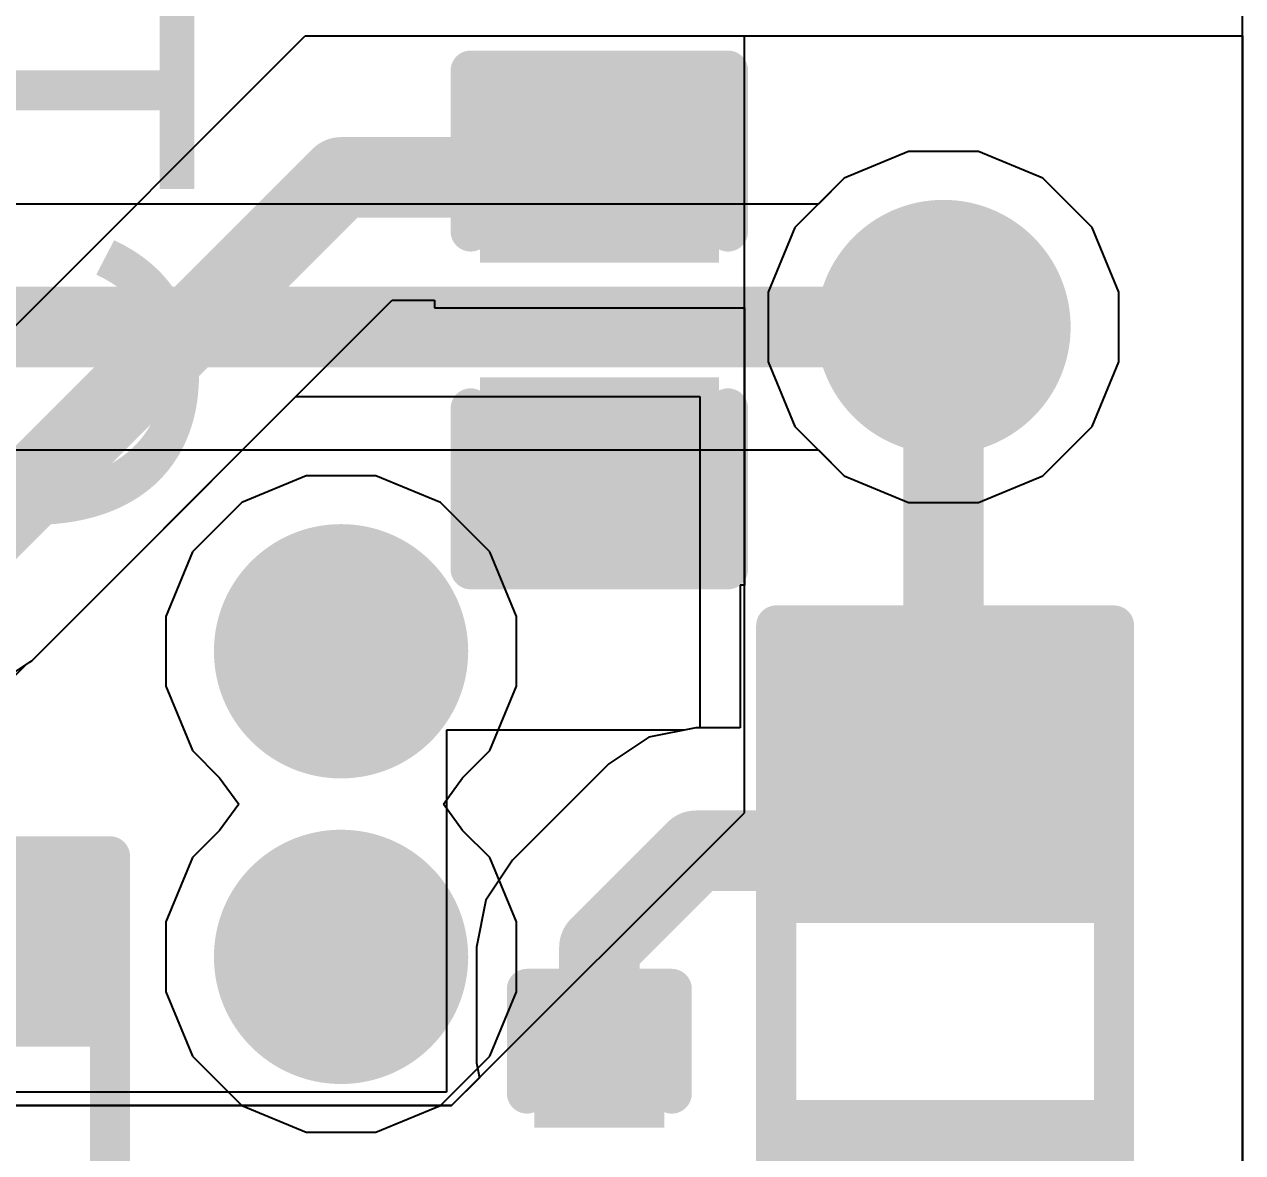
# Model space of a CAD drawing. Header units: inches. Extents: x -7 to 5163, y -3 to 5149.
# Drawn here: x 30.899 to 34.747, y 131.38 to 134.944 of the extents above; entities that cross this region are included whole.
import ezdxf

# ---------------------------------------------------------------- set-up
doc = ezdxf.new("R2010")
doc.units = ezdxf.units.IN
for name, color, linetype in [('Bottom Layer', 5, 'Continuous'), ('Bottom Solder', 6, 'Continuous'), ('Drill Drawing', 1, 'Continuous'), ('GND', 76, 'Continuous'), ('PWR', 16, 'Continuous'), ('Top Layer', 1, 'Continuous'), ('Top Overlay', 2, 'Continuous'), ('Top Paste', 8, 'Continuous'), ('Top Solder', 216, 'Continuous'), ('Via Holes', 16, 'Continuous')]:
    doc.layers.add(name, color=color, linetype=linetype)
doc.styles.add('Arial', font='', dxfattribs={"height": 0.2})
doc.styles.get('Arial').set_extended_font_data('Arial')

# ---------------------------------------------------------------- blocks, each defined once
blk = doc.blocks.new('R___0402_14')
at = {"layer": 'Top Layer'}
for points in [[(-0.6985, -0.3175), (-0.6985, 0.3175), (-0.2413, 0.3175), (-0.2413, -0.3175)], [(0.2413, -0.3175), (0.2413, 0.3175), (0.6985, 0.3175), (0.6985, -0.3175)]]:
    blk.add_hatch(color=1, dxfattribs=at).paths.add_polyline_path(points)
at = {"layer": 'Top Paste'}
for points in [[(-0.6985, -0.3175), (-0.6985, 0.3175), (-0.2413, 0.3175), (-0.2413, -0.3175)], [(0.2413, -0.3175), (0.2413, 0.3175), (0.6985, 0.3175), (0.6985, -0.3175)]]:
    blk.add_hatch(color=8, dxfattribs=at).paths.add_polyline_path(points)
at = {"layer": 'Top Solder'}
for points in [[(-0.7535, -0.3725), (-0.7535, 0.3725), (-0.1863, 0.3725), (-0.1863, -0.3725)], [(0.1863, -0.3725), (0.1863, 0.3725), (0.7535, 0.3725), (0.7535, -0.3725)]]:
    blk.add_hatch(color=216, dxfattribs=at).paths.add_polyline_path(points)
at = {"layer": 'Top Overlay'}
for points in [[(-0.7874, -0.4064, 0.127, 0.127, 0), (-0.7874, 0.4064, 0.127, 0.127, 0)], [(0.7874, 0.4064, 0.127, 0.127, 0), (-0.7874, 0.4064, 0.127, 0.127, 0)], [(0.7874, -0.4064, 0.127, 0.127, 0), (0.7874, 0.4064, 0.127, 0.127, 0)], [(0.7874, -0.4064, 0.127, 0.127, 0), (-0.7874, -0.4064, 0.127, 0.127, 0)], [(0.8128, -0.4318, 0.00323, 0.00323, 0), (-0.8128, -0.4318, 0.00323, 0.00323, 0)]]:
    blk.add_lwpolyline(points, format="xyseb", dxfattribs=at)
for points in [[(-0.8191, 0.4064, 0.0635, 0.0635, 1), (-0.7556, 0.4064, 0.0635, 0.0635, 1)], [(-0.8191, 0.4064, 0.0635, 0.0635, 1), (-0.7556, 0.4064, 0.0635, 0.0635, 1)], [(0.7556, 0.4064, 0.0635, 0.0635, 1), (0.8191, 0.4064, 0.0635, 0.0635, 1)], [(0.7556, 0.4064, 0.0635, 0.0635, 1), (0.8191, 0.4064, 0.0635, 0.0635, 1)], [(-0.8191, -0.4064, 0.0635, 0.0635, 1), (-0.7556, -0.4064, 0.0635, 0.0635, 1)], [(-0.8191, -0.4064, 0.0635, 0.0635, 1), (-0.7556, -0.4064, 0.0635, 0.0635, 1)], [(0.7556, -0.4064, 0.0635, 0.0635, 1), (0.8191, -0.4064, 0.0635, 0.0635, 1)], [(0.7556, -0.4064, 0.0635, 0.0635, 1), (0.8191, -0.4064, 0.0635, 0.0635, 1)], [(-0.8136, -0.4318, 0.00161, 0.00161, 1), (-0.812, -0.4318, 0.00161, 0.00161, 1)], [(0.812, -0.4318, 0.00161, 0.00161, 1), (0.8136, -0.4318, 0.00161, 0.00161, 1)]]:
    blk.add_lwpolyline(points, format="xyseb", close=True, dxfattribs=at)
blk = doc.blocks.new('R___0603_15')
at = {"layer": 'Top Layer'}
for points in [[(-0.381, 0.4445), (-0.381, -0.4445), (-1.143, -0.4445), (-1.143, 0.4445)], [(1.143, 0.4445), (1.143, -0.4445), (0.381, -0.4445), (0.381, 0.4445)]]:
    blk.add_hatch(color=1, dxfattribs=at).paths.add_polyline_path(points)
at = {"layer": 'Top Paste'}
for points in [[(-0.381, 0.4445), (-0.381, -0.4445), (-1.143, -0.4445), (-1.143, 0.4445)], [(1.143, 0.4445), (1.143, -0.4445), (0.381, -0.4445), (0.381, 0.4445)]]:
    blk.add_hatch(color=8, dxfattribs=at).paths.add_polyline_path(points)
at = {"layer": 'Top Solder'}
for points in [[(-0.2794, 0.5461), (-0.2794, -0.5461), (-1.2446, -0.5461), (-1.2446, 0.5461)], [(1.2446, 0.5461), (1.2446, -0.5461), (0.2794, -0.5461), (0.2794, 0.5461)]]:
    blk.add_hatch(color=216, dxfattribs=at).paths.add_polyline_path(points)
at = {"layer": 'Top Overlay'}
for points in [[(-1.2192, 0.5334, 0.127, 0.127, 0), (1.2192, 0.5334, 0.127, 0.127, 0)], [(-1.2192, 0.5334, 0.127, 0.127, 0), (-1.2192, -0.5334, 0.127, 0.127, 0)], [(1.2192, 0.5334, 0.127, 0.127, 0), (1.2192, -0.5334, 0.127, 0.127, 0)], [(-1.2192, -0.5334, 0.127, 0.127, 0), (1.2192, -0.5334, 0.127, 0.127, 0)]]:
    blk.add_lwpolyline(points, format="xyseb", dxfattribs=at)
for points in [[(-1.25095, 0.5334, 0.0635, 0.0635, 1), (-1.18745, 0.5334, 0.0635, 0.0635, 1)], [(-1.25095, 0.5334, 0.0635, 0.0635, 1), (-1.18745, 0.5334, 0.0635, 0.0635, 1)], [(1.18745, 0.5334, 0.0635, 0.0635, 1), (1.25095, 0.5334, 0.0635, 0.0635, 1)], [(1.18745, 0.5334, 0.0635, 0.0635, 1), (1.25095, 0.5334, 0.0635, 0.0635, 1)], [(-1.25095, -0.5334, 0.0635, 0.0635, 1), (-1.18745, -0.5334, 0.0635, 0.0635, 1)], [(-1.25095, -0.5334, 0.0635, 0.0635, 1), (-1.18745, -0.5334, 0.0635, 0.0635, 1)], [(1.18745, -0.5334, 0.0635, 0.0635, 1), (1.25095, -0.5334, 0.0635, 0.0635, 1)], [(1.18745, -0.5334, 0.0635, 0.0635, 1), (1.25095, -0.5334, 0.0635, 0.0635, 1)]]:
    blk.add_lwpolyline(points, format="xyseb", close=True, dxfattribs=at)
blk = doc.blocks.new('C___0402_82')
at = {"layer": 'Top Layer'}
for points in [[(-0.6985, -0.3175), (-0.6985, 0.3175), (-0.2413, 0.3175), (-0.2413, -0.3175)], [(0.2413, -0.3175), (0.2413, 0.3175), (0.6985, 0.3175), (0.6985, -0.3175)]]:
    blk.add_hatch(color=1, dxfattribs=at).paths.add_polyline_path(points)
at = {"layer": 'Top Paste'}
for points in [[(-0.6985, -0.3175), (-0.6985, 0.3175), (-0.2413, 0.3175), (-0.2413, -0.3175)], [(0.2413, -0.3175), (0.2413, 0.3175), (0.6985, 0.3175), (0.6985, -0.3175)]]:
    blk.add_hatch(color=8, dxfattribs=at).paths.add_polyline_path(points)
at = {"layer": 'Top Solder'}
for points in [[(-0.7585, -0.3775), (-0.7585, 0.3775), (-0.1813, 0.3775), (-0.1813, -0.3775)], [(0.1813, -0.3775), (0.1813, 0.3775), (0.7585, 0.3775), (0.7585, -0.3775)]]:
    blk.add_hatch(color=216, dxfattribs=at).paths.add_polyline_path(points)
at = {"layer": 'Top Overlay'}
for points in [[(-0.7874, 0.4064, 0.127, 0.127, 0), (-0.7874, -0.4064, 0.127, 0.127, 0)], [(-0.7874, 0.4064, 0.127, 0.127, 0), (-0.2794, 0.4064, 0.127, 0.127, 0)], [(0.2794, 0.4064, 0.127, 0.127, 0), (0.7874, 0.4064, 0.127, 0.127, 0)], [(0.7874, 0.4064, 0.127, 0.127, 0), (0.7874, -0.4064, 0.127, 0.127, 0)], [(-0.7874, -0.4064, 0.127, 0.127, 0), (-0.2794, -0.4064, 0.127, 0.127, 0)], [(0.2794, -0.4064, 0.127, 0.127, 0), (0.7874, -0.4064, 0.127, 0.127, 0)]]:
    blk.add_lwpolyline(points, format="xyseb", dxfattribs=at)
for points in [[(-0.8191, 0.4064, 0.0635, 0.0635, 1), (-0.7556, 0.4064, 0.0635, 0.0635, 1)], [(-0.8191, 0.4064, 0.0635, 0.0635, 1), (-0.7556, 0.4064, 0.0635, 0.0635, 1)], [(-0.3111, 0.4064, 0.0635, 0.0635, 1), (-0.2477, 0.4064, 0.0635, 0.0635, 1)], [(0.2477, 0.4064, 0.0635, 0.0635, 1), (0.3111, 0.4064, 0.0635, 0.0635, 1)], [(0.7556, 0.4064, 0.0635, 0.0635, 1), (0.8191, 0.4064, 0.0635, 0.0635, 1)], [(0.7556, 0.4064, 0.0635, 0.0635, 1), (0.8191, 0.4064, 0.0635, 0.0635, 1)], [(-0.8191, -0.4064, 0.0635, 0.0635, 1), (-0.7556, -0.4064, 0.0635, 0.0635, 1)], [(-0.8191, -0.4064, 0.0635, 0.0635, 1), (-0.7556, -0.4064, 0.0635, 0.0635, 1)], [(-0.3111, -0.4064, 0.0635, 0.0635, 1), (-0.2477, -0.4064, 0.0635, 0.0635, 1)], [(0.2477, -0.4064, 0.0635, 0.0635, 1), (0.3111, -0.4064, 0.0635, 0.0635, 1)], [(0.7556, -0.4064, 0.0635, 0.0635, 1), (0.8191, -0.4064, 0.0635, 0.0635, 1)], [(0.7556, -0.4064, 0.0635, 0.0635, 1), (0.8191, -0.4064, 0.0635, 0.0635, 1)]]:
    blk.add_lwpolyline(points, format="xyseb", close=True, dxfattribs=at)
blk = doc.blocks.new('CAP_0201_85')
at = {"layer": 'Top Layer'}
for points in [[(-0.45, 0.15), (-0.15, 0.15), (-0.15, -0.15), (-0.45, -0.15)], [(0.15, 0.15), (0.45, 0.15), (0.45, -0.15), (0.15, -0.15)]]:
    blk.add_hatch(color=1, dxfattribs=at).paths.add_polyline_path(points)
at = {"layer": 'Top Paste'}
for points in [[(-0.45, 0.15), (-0.15, 0.15), (-0.15, -0.15), (-0.45, -0.15)], [(0.15, 0.15), (0.45, 0.15), (0.45, -0.15), (0.15, -0.15)]]:
    blk.add_hatch(color=8, dxfattribs=at).paths.add_polyline_path(points)
at = {"layer": 'Top Solder'}
for points in [[(-0.505, 0.205), (-0.095, 0.205), (-0.095, -0.205), (-0.505, -0.205)], [(0.095, 0.205), (0.505, 0.205), (0.505, -0.205), (0.095, -0.205)]]:
    blk.add_hatch(color=216, dxfattribs=at).paths.add_polyline_path(points)
at = {"layer": 'Top Overlay'}
for points in [[(-0.5334, 0.2286, 0.127, 0.127, 0), (-0.5334, -0.2286, 0.127, 0.127, 0)], [(-0.5334, 0.2286, 0.127, 0.127, 0), (-0.2032, 0.2286, 0.127, 0.127, 0)], [(0.2032, 0.2286, 0.127, 0.127, 0), (0.5334, 0.2286, 0.127, 0.127, 0)], [(0.5334, 0.2286, 0.127, 0.127, 0), (0.5334, -0.2286, 0.127, 0.127, 0)], [(-0.5334, -0.2286, 0.127, 0.127, 0), (-0.2032, -0.2286, 0.127, 0.127, 0)], [(0.2032, -0.2286, 0.127, 0.127, 0), (0.5334, -0.2286, 0.127, 0.127, 0)]]:
    blk.add_lwpolyline(points, format="xyseb", dxfattribs=at)
for points in [[(-0.5651, 0.2286, 0.0635, 0.0635, 1), (-0.5016, 0.2286, 0.0635, 0.0635, 1)], [(-0.5651, 0.2286, 0.0635, 0.0635, 1), (-0.5016, 0.2286, 0.0635, 0.0635, 1)], [(-0.2349, 0.2286, 0.0635, 0.0635, 1), (-0.1714, 0.2286, 0.0635, 0.0635, 1)], [(0.1714, 0.2286, 0.0635, 0.0635, 1), (0.2349, 0.2286, 0.0635, 0.0635, 1)], [(0.5016, 0.2286, 0.0635, 0.0635, 1), (0.5651, 0.2286, 0.0635, 0.0635, 1)], [(0.5016, 0.2286, 0.0635, 0.0635, 1), (0.5651, 0.2286, 0.0635, 0.0635, 1)], [(-0.5651, -0.2286, 0.0635, 0.0635, 1), (-0.5016, -0.2286, 0.0635, 0.0635, 1)], [(-0.5651, -0.2286, 0.0635, 0.0635, 1), (-0.5016, -0.2286, 0.0635, 0.0635, 1)], [(-0.2349, -0.2286, 0.0635, 0.0635, 1), (-0.1714, -0.2286, 0.0635, 0.0635, 1)], [(0.1714, -0.2286, 0.0635, 0.0635, 1), (0.2349, -0.2286, 0.0635, 0.0635, 1)], [(0.5016, -0.2286, 0.0635, 0.0635, 1), (0.5651, -0.2286, 0.0635, 0.0635, 1)], [(0.5016, -0.2286, 0.0635, 0.0635, 1), (0.5651, -0.2286, 0.0635, 0.0635, 1)]]:
    blk.add_lwpolyline(points, format="xyseb", close=True, dxfattribs=at)

msp = doc.modelspace()

# ---------------------------------------------------------------- hatches: boundary and pattern name
at = {"layer": 'Bottom Layer'}
h = msp.add_hatch(color=5, dxfattribs=at)
edge = h.paths.add_edge_path()
edge.add_arc((33.8023, 133.9881), 0.3, 0, 360)
h = msp.add_hatch(color=5, dxfattribs=at)
edge = h.paths.add_edge_path()
edge.add_arc((31.8993, 132.9639), 0.3, 0, 360)
h = msp.add_hatch(color=5, dxfattribs=at)
edge = h.paths.add_edge_path()
edge.add_arc((31.8993, 131.9987), 0.3, 0, 360)
at = {"layer": 'Bottom Solder'}
h = msp.add_hatch(color=6, dxfattribs=at)
edge = h.paths.add_edge_path()
edge.add_arc((33.8023, 133.9881), 0.4016, 0, 360)
h = msp.add_hatch(color=6, dxfattribs=at)
edge = h.paths.add_edge_path()
edge.add_arc((31.8993, 132.9639), 0.4016, 0, 360)
h = msp.add_hatch(color=6, dxfattribs=at)
edge = h.paths.add_edge_path()
edge.add_arc((31.8993, 131.9987), 0.4016, 0, 360)
at = {"layer": 'GND'}
h = msp.add_hatch(color=76, dxfattribs=at)
edge = h.paths.add_edge_path()
edge.add_arc((33.8023, 133.9881), 0.3, 0, 360)
h = msp.add_hatch(color=76, dxfattribs=at)
edge = h.paths.add_edge_path()
edge.add_arc((31.8993, 132.9639), 0.3, 0, 360)
h = msp.add_hatch(color=76, dxfattribs=at)
edge = h.paths.add_edge_path()
edge.add_arc((31.8993, 131.9987), 0.3, 0, 360)
at = {"layer": 'PWR'}
h = msp.add_hatch(color=16, dxfattribs=at)
edge = h.paths.add_edge_path()
edge.add_arc((33.8023, 133.9881), 0.3, 0, 360)
h = msp.add_hatch(color=16, dxfattribs=at)
edge = h.paths.add_edge_path()
edge.add_arc((31.8993, 132.9639), 0.3, 0, 360)
h = msp.add_hatch(color=16, dxfattribs=at)
edge = h.paths.add_edge_path()
edge.add_arc((31.8993, 131.9987), 0.3, 0, 360)
at = {"layer": 'Top Layer'}
h = msp.add_hatch(color=1, dxfattribs=at)
edge = h.paths.add_edge_path()
edge.add_arc((33.8023, 133.9881), 0.3, 0, 360)
h = msp.add_hatch(color=1, dxfattribs=at)
edge = h.paths.add_edge_path()
edge.add_arc((31.8993, 132.9639), 0.3, 0, 360)
h = msp.add_hatch(color=1, dxfattribs=at)
edge = h.paths.add_edge_path()
edge.add_arc((31.8993, 131.9987), 0.3, 0, 360)
at = {"layer": 'Top Solder'}
h = msp.add_hatch(color=216, dxfattribs=at)
edge = h.paths.add_edge_path()
edge.add_arc((33.8023, 133.9881), 0.4016, 0, 360)
h = msp.add_hatch(color=216, dxfattribs=at)
edge = h.paths.add_edge_path()
edge.add_arc((31.8993, 132.9639), 0.4016, 0, 360)
h = msp.add_hatch(color=216, dxfattribs=at)
edge = h.paths.add_edge_path()
edge.add_arc((31.8993, 131.9987), 0.4016, 0, 360)
at = {"layer": 'Via Holes'}
h = msp.add_hatch(color=7, dxfattribs=at)
edge = h.paths.add_edge_path()
edge.add_arc((33.8023, 133.9881), 0.15, 0, 360)
h = msp.add_hatch(color=7, dxfattribs=at)
edge = h.paths.add_edge_path()
edge.add_arc((31.8993, 132.9639), 0.15, 0, 360)
h = msp.add_hatch(color=7, dxfattribs=at)
edge = h.paths.add_edge_path()
edge.add_arc((31.8993, 131.9987), 0.15, 0, 360)

# ---------------------------------------------------------------- linework, layer by layer
at = {"layer": 'Bottom Layer'}
for p, q in [((33.6921, 134.5421), (33.4885, 134.4578)), ((33.9125, 134.5421), (33.6921, 134.5421)), ((34.1161, 134.4578), (33.9125, 134.5421)), ((33.4885, 134.4578), (33.4073, 134.3766)), ((34.272, 134.3019), (34.1161, 134.4578)), ((33.4073, 134.3766), (29.0122, 134.3766)), ((34.3563, 134.0983), (34.272, 134.3019)), ((34.3563, 133.8779), (34.3563, 134.0983)), ((34.272, 133.6743), (34.3563, 133.8779)), ((34.1161, 133.5185), (34.272, 133.6743)), ((28.8513, 133.5997), (33.4073, 133.5997)), ((33.4073, 133.5997), (33.4885, 133.5185)), ((33.4885, 133.5185), (33.6921, 133.4341)), ((33.9125, 133.4341), (34.1161, 133.5185)), ((33.6921, 133.4341), (33.9125, 133.4341))]:
    msp.add_line(p, q, dxfattribs=at)
msp.add_lwpolyline([(28.8513, 133.9881, 0.254, 0.254, 0), (33.8023, 133.9881, 0.254, 0.254, 0)], format="xyseb", dxfattribs=at)
msp.add_lwpolyline([(33.7388, 133.9881, 0.127, 0.127, 1), (33.8658, 133.9881, 0.127, 0.127, 1)], format="xyseb", close=True, dxfattribs=at)
at = {"layer": 'Drill Drawing'}
for points in [[(33.6753, 134.1151, 0.0508, 0.0508, 0), (33.6753, 134.2421, 0.0508, 0.0508, 0)], [(33.6753, 134.2421, 0.0508, 0.0508, 0), (33.9293, 134.2421, 0.0508, 0.0508, 0)], [(33.9293, 134.1151, 0.0508, 0.0508, 0), (33.9293, 134.2421, 0.0508, 0.0508, 0)], [(33.7261, 134.0643, 0.0508, 0.0508, 0), (33.7261, 134.1405, 0.0508, 0.0508, 0)], [(33.7261, 134.1405, 0.0508, 0.0508, 0), (33.8785, 134.1405, 0.0508, 0.0508, 0)], [(33.8785, 134.0643, 0.0508, 0.0508, 0), (33.8785, 134.1405, 0.0508, 0.0508, 0)], [(33.5483, 133.8611, 0.0508, 0.0508, 0), (33.5483, 134.1151, 0.0508, 0.0508, 0)], [(33.5483, 134.1151, 0.0508, 0.0508, 0), (33.6753, 134.1151, 0.0508, 0.0508, 0)], [(33.9293, 134.1151, 0.0508, 0.0508, 0), (34.0563, 134.1151, 0.0508, 0.0508, 0)], [(34.0563, 133.8611, 0.0508, 0.0508, 0), (34.0563, 134.1151, 0.0508, 0.0508, 0)], [(33.6499, 133.9119, 0.0508, 0.0508, 0), (33.6499, 134.0643, 0.0508, 0.0508, 0)], [(33.6499, 134.0643, 0.0508, 0.0508, 0), (33.7261, 134.0643, 0.0508, 0.0508, 0)], [(33.8785, 134.0643, 0.0508, 0.0508, 0), (33.9547, 134.0643, 0.0508, 0.0508, 0)], [(33.9547, 133.9119, 0.0508, 0.0508, 0), (33.9547, 134.0643, 0.0508, 0.0508, 0)], [(33.6499, 133.9119, 0.0508, 0.0508, 0), (33.7261, 133.9119, 0.0508, 0.0508, 0)], [(33.7261, 133.8357, 0.0508, 0.0508, 0), (33.7261, 133.9119, 0.0508, 0.0508, 0)], [(33.8785, 133.9119, 0.0508, 0.0508, 0), (33.9547, 133.9119, 0.0508, 0.0508, 0)], [(33.8785, 133.8357, 0.0508, 0.0508, 0), (33.8785, 133.9119, 0.0508, 0.0508, 0)], [(33.5483, 133.8611, 0.0508, 0.0508, 0), (33.6753, 133.8611, 0.0508, 0.0508, 0)], [(33.6753, 133.7341, 0.0508, 0.0508, 0), (33.6753, 133.8611, 0.0508, 0.0508, 0)], [(33.9293, 133.8611, 0.0508, 0.0508, 0), (34.0563, 133.8611, 0.0508, 0.0508, 0)], [(33.9293, 133.7341, 0.0508, 0.0508, 0), (33.9293, 133.8611, 0.0508, 0.0508, 0)], [(33.7261, 133.8357, 0.0508, 0.0508, 0), (33.8785, 133.8357, 0.0508, 0.0508, 0)], [(33.6753, 133.7341, 0.0508, 0.0508, 0), (33.9293, 133.7341, 0.0508, 0.0508, 0)], [(31.7723, 133.0909, 0.0508, 0.0508, 0), (31.7723, 133.2179, 0.0508, 0.0508, 0)], [(31.7723, 133.2179, 0.0508, 0.0508, 0), (32.0263, 133.2179, 0.0508, 0.0508, 0)], [(32.0263, 133.0909, 0.0508, 0.0508, 0), (32.0263, 133.2179, 0.0508, 0.0508, 0)], [(31.6453, 132.8369, 0.0508, 0.0508, 0), (31.6453, 133.0909, 0.0508, 0.0508, 0)], [(31.6453, 133.0909, 0.0508, 0.0508, 0), (31.7723, 133.0909, 0.0508, 0.0508, 0)], [(31.8231, 133.0401, 0.0508, 0.0508, 0), (31.8231, 133.1163, 0.0508, 0.0508, 0)], [(31.8231, 133.1163, 0.0508, 0.0508, 0), (31.9755, 133.1163, 0.0508, 0.0508, 0)], [(31.9755, 133.0401, 0.0508, 0.0508, 0), (31.9755, 133.1163, 0.0508, 0.0508, 0)], [(32.0263, 133.0909, 0.0508, 0.0508, 0), (32.1533, 133.0909, 0.0508, 0.0508, 0)], [(32.1533, 132.8369, 0.0508, 0.0508, 0), (32.1533, 133.0909, 0.0508, 0.0508, 0)], [(31.7469, 132.8877, 0.0508, 0.0508, 0), (31.7469, 133.0401, 0.0508, 0.0508, 0)], [(31.7469, 133.0401, 0.0508, 0.0508, 0), (31.8231, 133.0401, 0.0508, 0.0508, 0)], [(31.9755, 133.0401, 0.0508, 0.0508, 0), (32.0517, 133.0401, 0.0508, 0.0508, 0)], [(32.0517, 132.8877, 0.0508, 0.0508, 0), (32.0517, 133.0401, 0.0508, 0.0508, 0)], [(31.7469, 132.8877, 0.0508, 0.0508, 0), (31.8231, 132.8877, 0.0508, 0.0508, 0)], [(31.8231, 132.8115, 0.0508, 0.0508, 0), (31.8231, 132.8877, 0.0508, 0.0508, 0)], [(31.9755, 132.8877, 0.0508, 0.0508, 0), (32.0517, 132.8877, 0.0508, 0.0508, 0)], [(31.9755, 132.8115, 0.0508, 0.0508, 0), (31.9755, 132.8877, 0.0508, 0.0508, 0)], [(31.6453, 132.8369, 0.0508, 0.0508, 0), (31.7723, 132.8369, 0.0508, 0.0508, 0)], [(31.7723, 132.7099, 0.0508, 0.0508, 0), (31.7723, 132.8369, 0.0508, 0.0508, 0)], [(32.0263, 132.8369, 0.0508, 0.0508, 0), (32.1533, 132.8369, 0.0508, 0.0508, 0)], [(32.0263, 132.7099, 0.0508, 0.0508, 0), (32.0263, 132.8369, 0.0508, 0.0508, 0)], [(31.8231, 132.8115, 0.0508, 0.0508, 0), (31.9755, 132.8115, 0.0508, 0.0508, 0)], [(31.7723, 132.7099, 0.0508, 0.0508, 0), (32.0263, 132.7099, 0.0508, 0.0508, 0)], [(31.7723, 132.1257, 0.0508, 0.0508, 0), (31.7723, 132.2527, 0.0508, 0.0508, 0)], [(31.7723, 132.2527, 0.0508, 0.0508, 0), (32.0263, 132.2527, 0.0508, 0.0508, 0)], [(32.0263, 132.1257, 0.0508, 0.0508, 0), (32.0263, 132.2527, 0.0508, 0.0508, 0)], [(31.6453, 131.8717, 0.0508, 0.0508, 0), (31.6453, 132.1257, 0.0508, 0.0508, 0)], [(31.6453, 132.1257, 0.0508, 0.0508, 0), (31.7723, 132.1257, 0.0508, 0.0508, 0)], [(31.8231, 132.0749, 0.0508, 0.0508, 0), (31.8231, 132.1511, 0.0508, 0.0508, 0)], [(31.8231, 132.1511, 0.0508, 0.0508, 0), (31.9755, 132.1511, 0.0508, 0.0508, 0)], [(31.9755, 132.0749, 0.0508, 0.0508, 0), (31.9755, 132.1511, 0.0508, 0.0508, 0)], [(32.0263, 132.1257, 0.0508, 0.0508, 0), (32.1533, 132.1257, 0.0508, 0.0508, 0)], [(32.1533, 131.8717, 0.0508, 0.0508, 0), (32.1533, 132.1257, 0.0508, 0.0508, 0)], [(31.7469, 131.9225, 0.0508, 0.0508, 0), (31.7469, 132.0749, 0.0508, 0.0508, 0)], [(31.7469, 132.0749, 0.0508, 0.0508, 0), (31.8231, 132.0749, 0.0508, 0.0508, 0)], [(31.9755, 132.0749, 0.0508, 0.0508, 0), (32.0517, 132.0749, 0.0508, 0.0508, 0)], [(32.0517, 131.9225, 0.0508, 0.0508, 0), (32.0517, 132.0749, 0.0508, 0.0508, 0)], [(31.7469, 131.9225, 0.0508, 0.0508, 0), (31.8231, 131.9225, 0.0508, 0.0508, 0)], [(31.8231, 131.8463, 0.0508, 0.0508, 0), (31.8231, 131.9225, 0.0508, 0.0508, 0)], [(31.9755, 131.9225, 0.0508, 0.0508, 0), (32.0517, 131.9225, 0.0508, 0.0508, 0)], [(31.9755, 131.8463, 0.0508, 0.0508, 0), (31.9755, 131.9225, 0.0508, 0.0508, 0)], [(31.6453, 131.8717, 0.0508, 0.0508, 0), (31.7723, 131.8717, 0.0508, 0.0508, 0)], [(31.7723, 131.7447, 0.0508, 0.0508, 0), (31.7723, 131.8717, 0.0508, 0.0508, 0)], [(32.0263, 131.8717, 0.0508, 0.0508, 0), (32.1533, 131.8717, 0.0508, 0.0508, 0)], [(32.0263, 131.7447, 0.0508, 0.0508, 0), (32.0263, 131.8717, 0.0508, 0.0508, 0)], [(31.8231, 131.8463, 0.0508, 0.0508, 0), (31.9755, 131.8463, 0.0508, 0.0508, 0)], [(31.7723, 131.7447, 0.0508, 0.0508, 0), (32.0263, 131.7447, 0.0508, 0.0508, 0)]]:
    msp.add_lwpolyline(points, format="xyseb", dxfattribs=at)
for points in [[(33.6626, 134.2421, 0.0254, 0.0254, 1), (33.688, 134.2421, 0.0254, 0.0254, 1)], [(33.6626, 134.2421, 0.0254, 0.0254, 1), (33.688, 134.2421, 0.0254, 0.0254, 1)], [(33.9166, 134.2421, 0.0254, 0.0254, 1), (33.942, 134.2421, 0.0254, 0.0254, 1)], [(33.9166, 134.2421, 0.0254, 0.0254, 1), (33.942, 134.2421, 0.0254, 0.0254, 1)], [(33.7134, 134.1405, 0.0254, 0.0254, 1), (33.7388, 134.1405, 0.0254, 0.0254, 1)], [(33.7134, 134.1405, 0.0254, 0.0254, 1), (33.7388, 134.1405, 0.0254, 0.0254, 1)], [(33.8658, 134.1405, 0.0254, 0.0254, 1), (33.8912, 134.1405, 0.0254, 0.0254, 1)], [(33.8658, 134.1405, 0.0254, 0.0254, 1), (33.8912, 134.1405, 0.0254, 0.0254, 1)], [(33.5356, 134.1151, 0.0254, 0.0254, 1), (33.561, 134.1151, 0.0254, 0.0254, 1)], [(33.5356, 134.1151, 0.0254, 0.0254, 1), (33.561, 134.1151, 0.0254, 0.0254, 1)], [(33.6626, 134.1151, 0.0254, 0.0254, 1), (33.688, 134.1151, 0.0254, 0.0254, 1)], [(33.6626, 134.1151, 0.0254, 0.0254, 1), (33.688, 134.1151, 0.0254, 0.0254, 1)], [(33.9166, 134.1151, 0.0254, 0.0254, 1), (33.942, 134.1151, 0.0254, 0.0254, 1)], [(33.9166, 134.1151, 0.0254, 0.0254, 1), (33.942, 134.1151, 0.0254, 0.0254, 1)], [(34.0436, 134.1151, 0.0254, 0.0254, 1), (34.069, 134.1151, 0.0254, 0.0254, 1)], [(34.0436, 134.1151, 0.0254, 0.0254, 1), (34.069, 134.1151, 0.0254, 0.0254, 1)], [(33.6372, 134.0643, 0.0254, 0.0254, 1), (33.6626, 134.0643, 0.0254, 0.0254, 1)], [(33.6372, 134.0643, 0.0254, 0.0254, 1), (33.6626, 134.0643, 0.0254, 0.0254, 1)], [(33.7134, 134.0643, 0.0254, 0.0254, 1), (33.7388, 134.0643, 0.0254, 0.0254, 1)], [(33.7134, 134.0643, 0.0254, 0.0254, 1), (33.7388, 134.0643, 0.0254, 0.0254, 1)], [(33.8658, 134.0643, 0.0254, 0.0254, 1), (33.8912, 134.0643, 0.0254, 0.0254, 1)], [(33.8658, 134.0643, 0.0254, 0.0254, 1), (33.8912, 134.0643, 0.0254, 0.0254, 1)], [(33.942, 134.0643, 0.0254, 0.0254, 1), (33.9674, 134.0643, 0.0254, 0.0254, 1)], [(33.942, 134.0643, 0.0254, 0.0254, 1), (33.9674, 134.0643, 0.0254, 0.0254, 1)], [(33.6372, 133.9119, 0.0254, 0.0254, 1), (33.6626, 133.9119, 0.0254, 0.0254, 1)], [(33.6372, 133.9119, 0.0254, 0.0254, 1), (33.6626, 133.9119, 0.0254, 0.0254, 1)], [(33.7134, 133.9119, 0.0254, 0.0254, 1), (33.7388, 133.9119, 0.0254, 0.0254, 1)], [(33.7134, 133.9119, 0.0254, 0.0254, 1), (33.7388, 133.9119, 0.0254, 0.0254, 1)], [(33.8658, 133.9119, 0.0254, 0.0254, 1), (33.8912, 133.9119, 0.0254, 0.0254, 1)], [(33.8658, 133.9119, 0.0254, 0.0254, 1), (33.8912, 133.9119, 0.0254, 0.0254, 1)], [(33.942, 133.9119, 0.0254, 0.0254, 1), (33.9674, 133.9119, 0.0254, 0.0254, 1)], [(33.942, 133.9119, 0.0254, 0.0254, 1), (33.9674, 133.9119, 0.0254, 0.0254, 1)], [(33.5356, 133.8611, 0.0254, 0.0254, 1), (33.561, 133.8611, 0.0254, 0.0254, 1)], [(33.5356, 133.8611, 0.0254, 0.0254, 1), (33.561, 133.8611, 0.0254, 0.0254, 1)], [(33.6626, 133.8611, 0.0254, 0.0254, 1), (33.688, 133.8611, 0.0254, 0.0254, 1)], [(33.6626, 133.8611, 0.0254, 0.0254, 1), (33.688, 133.8611, 0.0254, 0.0254, 1)], [(33.9166, 133.8611, 0.0254, 0.0254, 1), (33.942, 133.8611, 0.0254, 0.0254, 1)], [(33.9166, 133.8611, 0.0254, 0.0254, 1), (33.942, 133.8611, 0.0254, 0.0254, 1)], [(34.0436, 133.8611, 0.0254, 0.0254, 1), (34.069, 133.8611, 0.0254, 0.0254, 1)], [(34.0436, 133.8611, 0.0254, 0.0254, 1), (34.069, 133.8611, 0.0254, 0.0254, 1)], [(33.7134, 133.8357, 0.0254, 0.0254, 1), (33.7388, 133.8357, 0.0254, 0.0254, 1)], [(33.7134, 133.8357, 0.0254, 0.0254, 1), (33.7388, 133.8357, 0.0254, 0.0254, 1)], [(33.8658, 133.8357, 0.0254, 0.0254, 1), (33.8912, 133.8357, 0.0254, 0.0254, 1)], [(33.8658, 133.8357, 0.0254, 0.0254, 1), (33.8912, 133.8357, 0.0254, 0.0254, 1)], [(33.6626, 133.7341, 0.0254, 0.0254, 1), (33.688, 133.7341, 0.0254, 0.0254, 1)], [(33.6626, 133.7341, 0.0254, 0.0254, 1), (33.688, 133.7341, 0.0254, 0.0254, 1)], [(33.9166, 133.7341, 0.0254, 0.0254, 1), (33.942, 133.7341, 0.0254, 0.0254, 1)], [(33.9166, 133.7341, 0.0254, 0.0254, 1), (33.942, 133.7341, 0.0254, 0.0254, 1)], [(31.7596, 133.2179, 0.0254, 0.0254, 1), (31.785, 133.2179, 0.0254, 0.0254, 1)], [(31.7596, 133.2179, 0.0254, 0.0254, 1), (31.785, 133.2179, 0.0254, 0.0254, 1)], [(32.0136, 133.2179, 0.0254, 0.0254, 1), (32.039, 133.2179, 0.0254, 0.0254, 1)], [(32.0136, 133.2179, 0.0254, 0.0254, 1), (32.039, 133.2179, 0.0254, 0.0254, 1)], [(31.6326, 133.0909, 0.0254, 0.0254, 1), (31.658, 133.0909, 0.0254, 0.0254, 1)], [(31.6326, 133.0909, 0.0254, 0.0254, 1), (31.658, 133.0909, 0.0254, 0.0254, 1)], [(31.7596, 133.0909, 0.0254, 0.0254, 1), (31.785, 133.0909, 0.0254, 0.0254, 1)], [(31.7596, 133.0909, 0.0254, 0.0254, 1), (31.785, 133.0909, 0.0254, 0.0254, 1)], [(31.8104, 133.1163, 0.0254, 0.0254, 1), (31.8358, 133.1163, 0.0254, 0.0254, 1)], [(31.8104, 133.1163, 0.0254, 0.0254, 1), (31.8358, 133.1163, 0.0254, 0.0254, 1)], [(31.9628, 133.1163, 0.0254, 0.0254, 1), (31.9882, 133.1163, 0.0254, 0.0254, 1)], [(31.9628, 133.1163, 0.0254, 0.0254, 1), (31.9882, 133.1163, 0.0254, 0.0254, 1)], [(32.0136, 133.0909, 0.0254, 0.0254, 1), (32.039, 133.0909, 0.0254, 0.0254, 1)], [(32.0136, 133.0909, 0.0254, 0.0254, 1), (32.039, 133.0909, 0.0254, 0.0254, 1)], [(32.1406, 133.0909, 0.0254, 0.0254, 1), (32.166, 133.0909, 0.0254, 0.0254, 1)], [(32.1406, 133.0909, 0.0254, 0.0254, 1), (32.166, 133.0909, 0.0254, 0.0254, 1)], [(31.7342, 133.0401, 0.0254, 0.0254, 1), (31.7596, 133.0401, 0.0254, 0.0254, 1)], [(31.7342, 133.0401, 0.0254, 0.0254, 1), (31.7596, 133.0401, 0.0254, 0.0254, 1)], [(31.8104, 133.0401, 0.0254, 0.0254, 1), (31.8358, 133.0401, 0.0254, 0.0254, 1)], [(31.8104, 133.0401, 0.0254, 0.0254, 1), (31.8358, 133.0401, 0.0254, 0.0254, 1)], [(31.9628, 133.0401, 0.0254, 0.0254, 1), (31.9882, 133.0401, 0.0254, 0.0254, 1)], [(31.9628, 133.0401, 0.0254, 0.0254, 1), (31.9882, 133.0401, 0.0254, 0.0254, 1)], [(32.039, 133.0401, 0.0254, 0.0254, 1), (32.0644, 133.0401, 0.0254, 0.0254, 1)], [(32.039, 133.0401, 0.0254, 0.0254, 1), (32.0644, 133.0401, 0.0254, 0.0254, 1)], [(31.7342, 132.8877, 0.0254, 0.0254, 1), (31.7596, 132.8877, 0.0254, 0.0254, 1)], [(31.7342, 132.8877, 0.0254, 0.0254, 1), (31.7596, 132.8877, 0.0254, 0.0254, 1)], [(31.8104, 132.8877, 0.0254, 0.0254, 1), (31.8358, 132.8877, 0.0254, 0.0254, 1)], [(31.8104, 132.8877, 0.0254, 0.0254, 1), (31.8358, 132.8877, 0.0254, 0.0254, 1)], [(31.9628, 132.8877, 0.0254, 0.0254, 1), (31.9882, 132.8877, 0.0254, 0.0254, 1)], [(31.9628, 132.8877, 0.0254, 0.0254, 1), (31.9882, 132.8877, 0.0254, 0.0254, 1)], [(32.039, 132.8877, 0.0254, 0.0254, 1), (32.0644, 132.8877, 0.0254, 0.0254, 1)], [(32.039, 132.8877, 0.0254, 0.0254, 1), (32.0644, 132.8877, 0.0254, 0.0254, 1)], [(31.6326, 132.8369, 0.0254, 0.0254, 1), (31.658, 132.8369, 0.0254, 0.0254, 1)], [(31.6326, 132.8369, 0.0254, 0.0254, 1), (31.658, 132.8369, 0.0254, 0.0254, 1)], [(31.7596, 132.8369, 0.0254, 0.0254, 1), (31.785, 132.8369, 0.0254, 0.0254, 1)], [(31.7596, 132.8369, 0.0254, 0.0254, 1), (31.785, 132.8369, 0.0254, 0.0254, 1)], [(32.0136, 132.8369, 0.0254, 0.0254, 1), (32.039, 132.8369, 0.0254, 0.0254, 1)], [(32.0136, 132.8369, 0.0254, 0.0254, 1), (32.039, 132.8369, 0.0254, 0.0254, 1)], [(32.1406, 132.8369, 0.0254, 0.0254, 1), (32.166, 132.8369, 0.0254, 0.0254, 1)], [(32.1406, 132.8369, 0.0254, 0.0254, 1), (32.166, 132.8369, 0.0254, 0.0254, 1)], [(31.8104, 132.8115, 0.0254, 0.0254, 1), (31.8358, 132.8115, 0.0254, 0.0254, 1)], [(31.8104, 132.8115, 0.0254, 0.0254, 1), (31.8358, 132.8115, 0.0254, 0.0254, 1)], [(31.9628, 132.8115, 0.0254, 0.0254, 1), (31.9882, 132.8115, 0.0254, 0.0254, 1)], [(31.9628, 132.8115, 0.0254, 0.0254, 1), (31.9882, 132.8115, 0.0254, 0.0254, 1)], [(31.7596, 132.7099, 0.0254, 0.0254, 1), (31.785, 132.7099, 0.0254, 0.0254, 1)], [(31.7596, 132.7099, 0.0254, 0.0254, 1), (31.785, 132.7099, 0.0254, 0.0254, 1)], [(32.0136, 132.7099, 0.0254, 0.0254, 1), (32.039, 132.7099, 0.0254, 0.0254, 1)], [(32.0136, 132.7099, 0.0254, 0.0254, 1), (32.039, 132.7099, 0.0254, 0.0254, 1)], [(31.7596, 132.2527, 0.0254, 0.0254, 1), (31.785, 132.2527, 0.0254, 0.0254, 1)], [(31.7596, 132.2527, 0.0254, 0.0254, 1), (31.785, 132.2527, 0.0254, 0.0254, 1)], [(32.0136, 132.2527, 0.0254, 0.0254, 1), (32.039, 132.2527, 0.0254, 0.0254, 1)], [(32.0136, 132.2527, 0.0254, 0.0254, 1), (32.039, 132.2527, 0.0254, 0.0254, 1)], [(31.6326, 132.1257, 0.0254, 0.0254, 1), (31.658, 132.1257, 0.0254, 0.0254, 1)], [(31.6326, 132.1257, 0.0254, 0.0254, 1), (31.658, 132.1257, 0.0254, 0.0254, 1)], [(31.7596, 132.1257, 0.0254, 0.0254, 1), (31.785, 132.1257, 0.0254, 0.0254, 1)], [(31.7596, 132.1257, 0.0254, 0.0254, 1), (31.785, 132.1257, 0.0254, 0.0254, 1)], [(31.8104, 132.1511, 0.0254, 0.0254, 1), (31.8358, 132.1511, 0.0254, 0.0254, 1)], [(31.8104, 132.1511, 0.0254, 0.0254, 1), (31.8358, 132.1511, 0.0254, 0.0254, 1)], [(31.9628, 132.1511, 0.0254, 0.0254, 1), (31.9882, 132.1511, 0.0254, 0.0254, 1)], [(31.9628, 132.1511, 0.0254, 0.0254, 1), (31.9882, 132.1511, 0.0254, 0.0254, 1)], [(32.0136, 132.1257, 0.0254, 0.0254, 1), (32.039, 132.1257, 0.0254, 0.0254, 1)], [(32.0136, 132.1257, 0.0254, 0.0254, 1), (32.039, 132.1257, 0.0254, 0.0254, 1)], [(32.1406, 132.1257, 0.0254, 0.0254, 1), (32.166, 132.1257, 0.0254, 0.0254, 1)], [(32.1406, 132.1257, 0.0254, 0.0254, 1), (32.166, 132.1257, 0.0254, 0.0254, 1)], [(31.7342, 132.0749, 0.0254, 0.0254, 1), (31.7596, 132.0749, 0.0254, 0.0254, 1)], [(31.7342, 132.0749, 0.0254, 0.0254, 1), (31.7596, 132.0749, 0.0254, 0.0254, 1)], [(31.8104, 132.0749, 0.0254, 0.0254, 1), (31.8358, 132.0749, 0.0254, 0.0254, 1)], [(31.8104, 132.0749, 0.0254, 0.0254, 1), (31.8358, 132.0749, 0.0254, 0.0254, 1)], [(31.9628, 132.0749, 0.0254, 0.0254, 1), (31.9882, 132.0749, 0.0254, 0.0254, 1)], [(31.9628, 132.0749, 0.0254, 0.0254, 1), (31.9882, 132.0749, 0.0254, 0.0254, 1)], [(32.039, 132.0749, 0.0254, 0.0254, 1), (32.0644, 132.0749, 0.0254, 0.0254, 1)], [(32.039, 132.0749, 0.0254, 0.0254, 1), (32.0644, 132.0749, 0.0254, 0.0254, 1)], [(31.7342, 131.9225, 0.0254, 0.0254, 1), (31.7596, 131.9225, 0.0254, 0.0254, 1)], [(31.7342, 131.9225, 0.0254, 0.0254, 1), (31.7596, 131.9225, 0.0254, 0.0254, 1)], [(31.8104, 131.9225, 0.0254, 0.0254, 1), (31.8358, 131.9225, 0.0254, 0.0254, 1)], [(31.8104, 131.9225, 0.0254, 0.0254, 1), (31.8358, 131.9225, 0.0254, 0.0254, 1)], [(31.9628, 131.9225, 0.0254, 0.0254, 1), (31.9882, 131.9225, 0.0254, 0.0254, 1)], [(31.9628, 131.9225, 0.0254, 0.0254, 1), (31.9882, 131.9225, 0.0254, 0.0254, 1)], [(32.039, 131.9225, 0.0254, 0.0254, 1), (32.0644, 131.9225, 0.0254, 0.0254, 1)], [(32.039, 131.9225, 0.0254, 0.0254, 1), (32.0644, 131.9225, 0.0254, 0.0254, 1)], [(31.6326, 131.8717, 0.0254, 0.0254, 1), (31.658, 131.8717, 0.0254, 0.0254, 1)], [(31.6326, 131.8717, 0.0254, 0.0254, 1), (31.658, 131.8717, 0.0254, 0.0254, 1)], [(31.7596, 131.8717, 0.0254, 0.0254, 1), (31.785, 131.8717, 0.0254, 0.0254, 1)], [(31.7596, 131.8717, 0.0254, 0.0254, 1), (31.785, 131.8717, 0.0254, 0.0254, 1)], [(32.0136, 131.8717, 0.0254, 0.0254, 1), (32.039, 131.8717, 0.0254, 0.0254, 1)], [(32.0136, 131.8717, 0.0254, 0.0254, 1), (32.039, 131.8717, 0.0254, 0.0254, 1)], [(32.1406, 131.8717, 0.0254, 0.0254, 1), (32.166, 131.8717, 0.0254, 0.0254, 1)], [(32.1406, 131.8717, 0.0254, 0.0254, 1), (32.166, 131.8717, 0.0254, 0.0254, 1)], [(31.8104, 131.8463, 0.0254, 0.0254, 1), (31.8358, 131.8463, 0.0254, 0.0254, 1)], [(31.8104, 131.8463, 0.0254, 0.0254, 1), (31.8358, 131.8463, 0.0254, 0.0254, 1)], [(31.9628, 131.8463, 0.0254, 0.0254, 1), (31.9882, 131.8463, 0.0254, 0.0254, 1)], [(31.9628, 131.8463, 0.0254, 0.0254, 1), (31.9882, 131.8463, 0.0254, 0.0254, 1)], [(31.7596, 131.7447, 0.0254, 0.0254, 1), (31.785, 131.7447, 0.0254, 0.0254, 1)], [(31.7596, 131.7447, 0.0254, 0.0254, 1), (31.785, 131.7447, 0.0254, 0.0254, 1)], [(32.0136, 131.7447, 0.0254, 0.0254, 1), (32.039, 131.7447, 0.0254, 0.0254, 1)], [(32.0136, 131.7447, 0.0254, 0.0254, 1), (32.039, 131.7447, 0.0254, 0.0254, 1)]]:
    msp.add_lwpolyline(points, format="xyseb", close=True, dxfattribs=at)
at = {"layer": 'GND'}
for p, q in [((33.6921, 134.5421), (33.4885, 134.4578)), ((33.9125, 134.5421), (33.6921, 134.5421)), ((34.1161, 134.4578), (33.9125, 134.5421)), ((33.4885, 134.4578), (33.3326, 134.3019)), ((34.272, 134.3019), (34.1161, 134.4578)), ((33.3326, 134.3019), (33.2483, 134.0983)), ((34.3563, 134.0983), (34.272, 134.3019)), ((33.2483, 134.0983), (33.2483, 133.8779)), ((34.3563, 133.8779), (34.3563, 134.0983)), ((33.2483, 133.8779), (33.3326, 133.6743)), ((34.272, 133.6743), (34.3563, 133.8779)), ((33.3326, 133.6743), (33.4885, 133.5185)), ((34.1161, 133.5185), (34.272, 133.6743)), ((33.4885, 133.5185), (33.6921, 133.4341)), ((33.9125, 133.4341), (34.1161, 133.5185)), ((33.6921, 133.4341), (33.9125, 133.4341))]:
    msp.add_line(p, q, dxfattribs=at)
at = {"layer": 'PWR'}
for p, q in [((31.7891, 133.5179), (31.5855, 133.4336)), ((32.0095, 133.5179), (31.7891, 133.5179)), ((32.2131, 133.4336), (32.0095, 133.5179)), ((31.5855, 133.4336), (31.4296, 133.2777)), ((32.3689, 133.2777), (32.2131, 133.4336)), ((31.4296, 133.2777), (31.3453, 133.0741)), ((32.4533, 133.0741), (32.3689, 133.2777)), ((31.3453, 133.0741), (31.3453, 132.8537)), ((32.4533, 132.8537), (32.4533, 133.0741)), ((31.3453, 132.8537), (31.4296, 132.6501)), ((32.3689, 132.6501), (32.4533, 132.8537)), ((31.4296, 132.6501), (31.5154, 132.5643)), ((32.2831, 132.5643), (32.3689, 132.6501)), ((31.5154, 132.5643), (31.576, 132.4813)), ((32.2226, 132.4813), (32.2831, 132.5643)), ((31.576, 132.4813), (31.5154, 132.3983)), ((32.2831, 132.3983), (32.2226, 132.4813)), ((31.5154, 132.3983), (31.4296, 132.3125)), ((32.3689, 132.3125), (32.2831, 132.3983)), ((31.4296, 132.3125), (31.3453, 132.1089)), ((32.4533, 132.1089), (32.3689, 132.3125)), ((31.3453, 132.1089), (31.3453, 131.8885)), ((32.4533, 131.8885), (32.4533, 132.1089)), ((31.3453, 131.8885), (31.4296, 131.6849)), ((32.3689, 131.6849), (32.4533, 131.8885)), ((31.4296, 131.6849), (31.5855, 131.529)), ((32.2131, 131.529), (32.3689, 131.6849)), ((31.5855, 131.529), (31.7891, 131.4447)), ((32.0095, 131.4447), (32.2131, 131.529)), ((31.7891, 131.4447), (32.0095, 131.4447))]:
    msp.add_line(p, q, dxfattribs=at)
at = {"layer": 'Top Layer'}
for p, q in [((34.7472, 134.908), (34.7472, 142.8565)), ((34.7472, 134.908), (34.7472, 142.8565)), ((30.3871, 133.5089), (31.7862, 134.908)), ((31.7862, 134.908), (34.7472, 134.908)), ((33.1732, 132.4539), (33.1732, 134.908)), ((33.1732, 134.908), (34.7472, 134.908)), ((34.7472, 134.908), (34.7472, 129.8956)), ((34.7472, 129.8956), (34.7472, 134.908)), ((30.922, 132.9342), (32.0602, 134.0724)), ((32.0602, 134.0724), (32.1945, 134.0724)), ((32.1945, 134.0724), (32.1945, 134.0485)), ((32.1945, 134.0485), (33.1732, 134.0485)), ((33.1732, 134.0485), (33.1732, 133.1722)), ((30.922, 132.9342), (31.7569, 133.7691)), ((31.7569, 133.7691), (33.0327, 133.7691)), ((33.0327, 133.7691), (33.0327, 132.7225)), ((33.1732, 133.1722), (33.1597, 133.1722)), ((33.1597, 133.1722), (33.1597, 132.7225)), ((30.253, 132.2699), (30.908, 132.9249)), ((30.7959, 132.85), (30.922, 132.9342)), ((30.908, 132.9249), (30.922, 132.9342)), ((32.9827, 132.715), (32.2326, 132.715)), ((32.2326, 132.715), (32.2326, 131.5715)), ((32.8715, 132.6929), (32.7455, 132.6087)), ((33.0202, 132.7225), (32.8715, 132.6929)), ((33.0202, 132.7225), (32.9827, 132.715)), ((33.1597, 132.7225), (33.0202, 132.7225)), ((33.0327, 132.7225), (33.0202, 132.7225)), ((32.7455, 132.6087), (32.4405, 132.3037)), ((32.2481, 131.5288), (33.1732, 132.4539)), ((32.4405, 132.3037), (32.3563, 132.1777)), ((32.3563, 132.1777), (32.3267, 132.029)), ((32.3267, 132.029), (32.3267, 131.664)), ((32.3267, 131.664), (32.3361, 131.6168)), ((32.3361, 131.6168), (32.2481, 131.5288)), ((32.2326, 131.5715), (30.26, 131.5715)), ((30.2503, 131.5288), (32.2481, 131.5288)), ((32.2481, 131.5288), (30.3027, 131.5288))]:
    msp.add_line(p, q, dxfattribs=at)
for points in [[(30.6473, 133.2089, 0.254, 0.254, 0), (31.8993, 134.4609, 0.254, 0.254, 0)], [(31.8993, 134.4609, 0.254, 0.254, 0), (32.7152, 134.4609, 0.254, 0.254, 0)], [(33.8023, 132.5829, 0.254, 0.254, 0), (33.8023, 133.9881, 0.254, 0.254, 0)], [(33.5534, 132.334, 0.254, 0.254, 0), (33.8023, 132.5829, 0.254, 0.254, 0)], [(32.7152, 132.029, 0.254, 0.254, 0), (33.0202, 132.334, 0.254, 0.254, 0)], [(33.0202, 132.334, 0.254, 0.254, 0), (33.5534, 132.334, 0.254, 0.254, 0)], [(32.7152, 131.664, 0.254, 0.254, 0), (32.7152, 132.029, 0.254, 0.254, 0)]]:
    msp.add_lwpolyline(points, format="xyseb", dxfattribs=at)
for points in [[(31.8358, 134.4609, 0.127, 0.127, 1), (31.9628, 134.4609, 0.127, 0.127, 1)], [(31.8358, 134.4609, 0.127, 0.127, 1), (31.9628, 134.4609, 0.127, 0.127, 1)], [(32.6517, 134.4609, 0.127, 0.127, 1), (32.7787, 134.4609, 0.127, 0.127, 1)], [(33.7388, 133.9881, 0.127, 0.127, 1), (33.8658, 133.9881, 0.127, 0.127, 1)], [(33.7388, 132.5829, 0.127, 0.127, 1), (33.8658, 132.5829, 0.127, 0.127, 1)], [(33.7388, 132.5829, 0.127, 0.127, 1), (33.8658, 132.5829, 0.127, 0.127, 1)], [(32.9567, 132.334, 0.127, 0.127, 1), (33.0837, 132.334, 0.127, 0.127, 1)], [(32.9567, 132.334, 0.127, 0.127, 1), (33.0837, 132.334, 0.127, 0.127, 1)], [(33.4899, 132.334, 0.127, 0.127, 1), (33.6169, 132.334, 0.127, 0.127, 1)], [(33.4899, 132.334, 0.127, 0.127, 1), (33.6169, 132.334, 0.127, 0.127, 1)], [(32.6517, 132.029, 0.127, 0.127, 1), (32.7787, 132.029, 0.127, 0.127, 1)], [(32.6517, 132.029, 0.127, 0.127, 1), (32.7787, 132.029, 0.127, 0.127, 1)], [(32.6517, 131.664, 0.127, 0.127, 1), (32.7787, 131.664, 0.127, 0.127, 1)]]:
    msp.add_lwpolyline(points, format="xyseb", close=True, dxfattribs=at)

# ---------------------------------------------------------------- block references
for name, p, rotation in [('C___0402_82', (32.7152, 134.0104), 90), ('R___0603_15', (33.8074, 131.826), 90), ('R___0402_14', (30.7629, 131.5288), 270), ('CAP_0201_85', (32.7152, 131.364), 90)]:
    msp.add_blockref(name, p, dxfattribs=dict(rotation=rotation))

# ---------------------------------------------------------------- texts
at = {"layer": 'Top Overlay', "style": 'Arial'}
msp.add_text('C11', height=1.016, rotation=90, dxfattribs=at).set_placement((31.4362, 133.2911))

doc.saveas('drawing.dxf')
